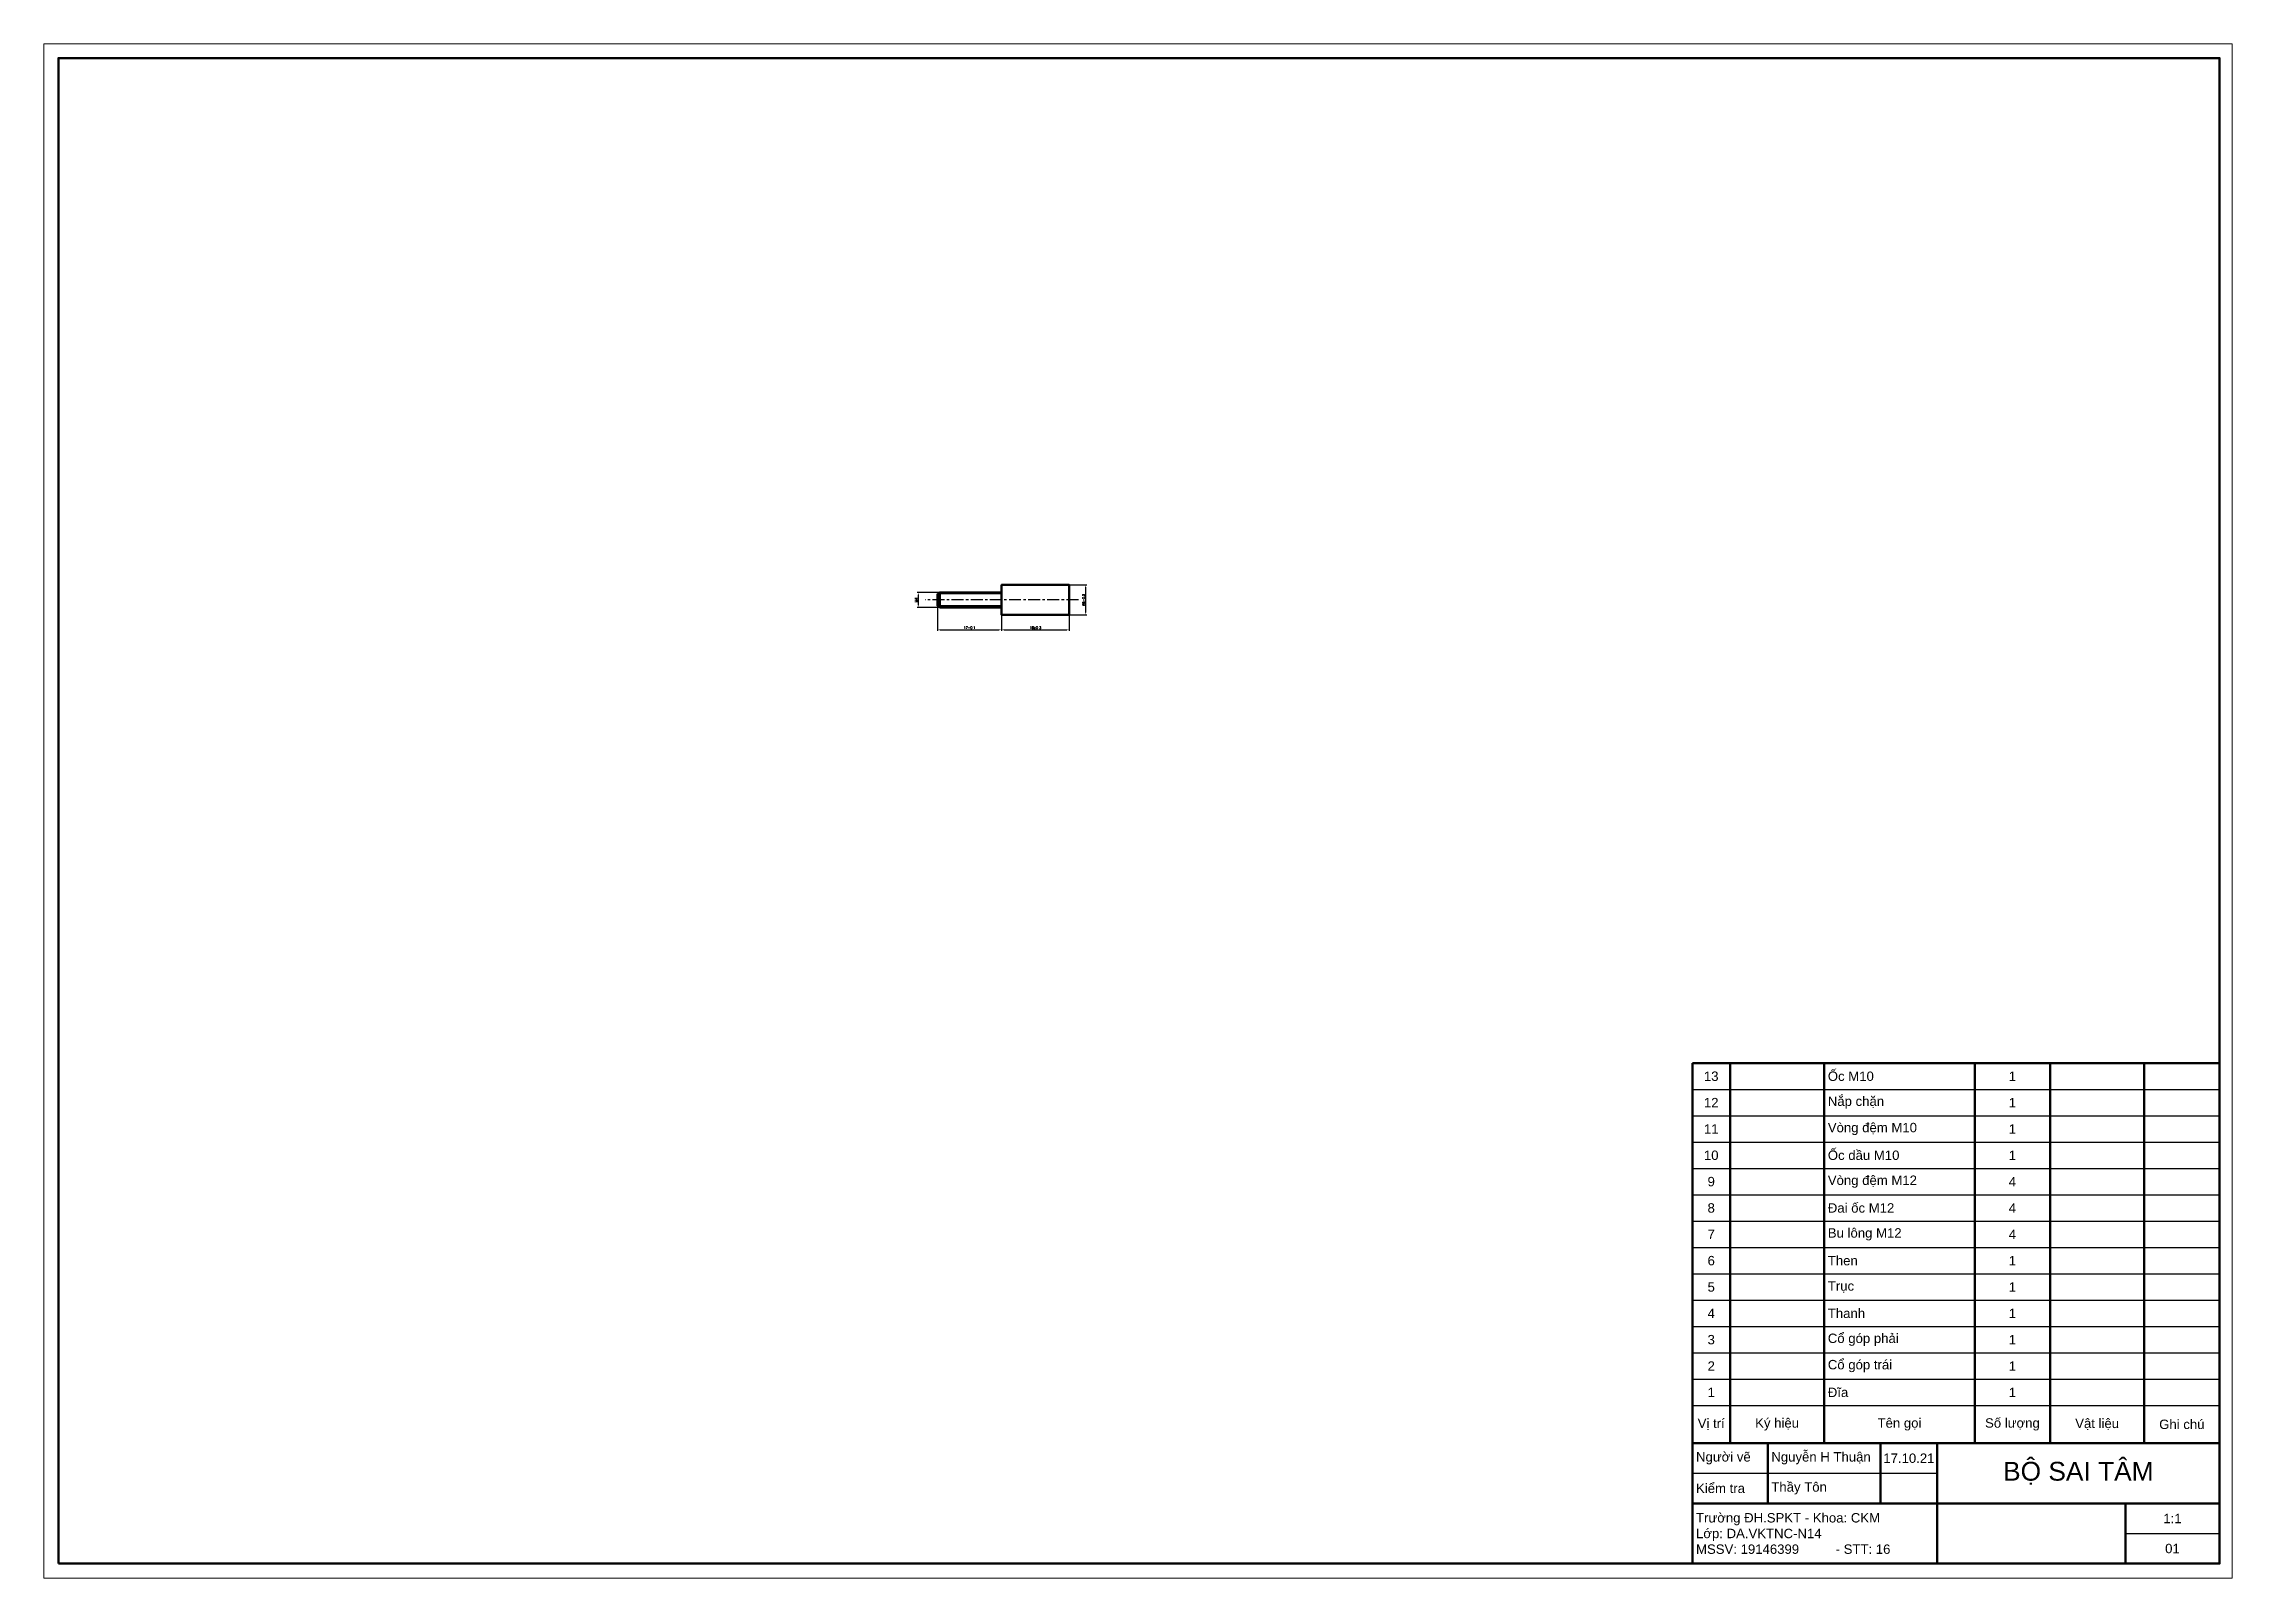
# Paper-space layout 'A2H' of a CAD drawing. Header units: millimetres. Extents: x 3 to 584, y 3 to 411.
# The model-space entities are those that its viewports show. They can reach past a viewport. Long polylines and large blocks are cut down to what shows.
import ezdxf

# ---------------------------------------------------------------- set-up
doc = ezdxf.new("R2010")
doc.units = ezdxf.units.MM
doc.header["$LTSCALE"] = 0.5
doc.header["$PDMODE"] = 33
doc.header["$PDSIZE"] = 1
doc.linetypes.add('CENTER', pattern=[50.8, 31.75, -6.35, 6.35, -6.35])
doc.layers.add('BOL', color=7, linetype='Continuous', lineweight=50)
doc.layers.add('BOX', color=5, linetype='Continuous', lineweight=50)
for name, color, linetype in [('CEN', 1, 'CENTER'), ('DIM', 5, 'Continuous'), ('THIN', 8, 'Continuous'), ('TXT', 114, 'Continuous')]:
    doc.layers.add(name, color=color, linetype=linetype)
doc.layers.add('VP', color=6, linetype='Continuous', plot=False)
doc.styles.add('DIM', font='simplex.shx')
doc.styles.add('TXT', font='arial.ttf')
doc.dimstyles.new('ISO', dxfattribs={"dimscale": 0, "dimtxt": 2.5, "dimasz": 2.5, "dimexe": 1.25, "dimexo": 0, "dimgap": 1, "dimtad": 1, "dimtoh": 1, "dimtxsty": 'DIM', "dimcen": 2.5, "dimadec": 0, "dimazin": 0, "dimtfac": 1, "dimtmove": 0, "dimatfit": 3, "dimfxl": 1, "dimtolj": 1, "dimarcsym": 0})

# ---------------------------------------------------------------- blocks, each defined once
blk = doc.blocks.new('*D14')
at = {"layer": 'Defpoints', "color": 0, "transparency": 16777216}
for p in [(190.11, 228.03), (194.48, 228.03), (190.11, 220.03)]:
    blk.add_point(p, dxfattribs=at)
at = {"layer": 'DIM', "color": 0, "lineweight": -2, "transparency": 16777216}
for p, q in [((190.11, 228.03), (194.79, 228.03)), ((194.48, 220.66), (194.48, 227.41)), ((190.11, 220.03), (194.79, 220.03))]:
    blk.add_line(p, q, dxfattribs=at)
at = {"layer": 'DIM', "color": 0, "transparency": 16777216}
for points in [[(194.37, 227.41), (194.58, 227.41), (194.48, 228.03)], [(194.37, 220.66), (194.58, 220.66), (194.48, 220.03)]]:
    blk.add_solid(points, dxfattribs=at)
at = {"layer": 'DIM', "color": 0, "transparency": 16777216, "insert": (193.89, 224.03), "char_height": 0.625, "attachment_point": 5, "rotation": 90, "style": 'DIM'}
blk.add_mtext('\\A1;{\\H1.08333x;Ø}8{\\A0;-0.2}', dxfattribs=at)
blk = doc.blocks.new('*D15')
at = {"layer": 'Defpoints', "color": 0, "transparency": 16777216}
for p in [(172.11, 220.03), (190.11, 220.03), (190.11, 216.08)]:
    blk.add_point(p, dxfattribs=at)
at = {"layer": 'DIM', "color": 0, "lineweight": -2, "transparency": 16777216}
for p, q in [((172.11, 220.03), (172.11, 215.77)), ((172.74, 216.08), (189.49, 216.08)), ((190.11, 220.03), (190.11, 215.77))]:
    blk.add_line(p, q, dxfattribs=at)
at = {"layer": 'DIM', "color": 0, "transparency": 16777216}
for points in [[(172.74, 216.19), (172.74, 215.98), (172.11, 216.08)], [(189.49, 216.19), (189.49, 215.98), (190.11, 216.08)]]:
    blk.add_solid(points, dxfattribs=at)
at = {"layer": 'DIM', "color": 0, "transparency": 16777216, "insert": (181.11, 216.64), "char_height": 0.625, "attachment_point": 5, "style": 'DIM'}
blk.add_mtext('\\A1;18{\\A0;%%P0.3}', dxfattribs=at)
blk = doc.blocks.new('*D16')
at = {"layer": 'Defpoints', "color": 0, "transparency": 16777216}
for p in [(155.11, 222.59), (172.11, 222.03), (172.11, 216.08)]:
    blk.add_point(p, dxfattribs=at)
at = {"layer": 'DIM', "color": 0, "lineweight": -2, "transparency": 16777216}
for p, q in [((155.11, 222.59), (155.11, 215.77)), ((172.11, 222.03), (172.11, 215.77)), ((155.74, 216.08), (171.49, 216.08))]:
    blk.add_line(p, q, dxfattribs=at)
at = {"layer": 'DIM', "color": 0, "transparency": 16777216}
for points in [[(155.74, 216.19), (155.74, 215.98), (155.11, 216.08)], [(171.49, 216.19), (171.49, 215.98), (172.11, 216.08)]]:
    blk.add_solid(points, dxfattribs=at)
at = {"layer": 'DIM', "color": 0, "transparency": 16777216, "insert": (163.61, 216.64), "char_height": 0.625, "attachment_point": 5, "style": 'DIM'}
blk.add_mtext('\\A1;17-0.1', dxfattribs=at)
blk = doc.blocks.new('*D17')
at = {"layer": 'Defpoints', "color": 0, "transparency": 16777216}
for p in [(150.05, 226.03), (155.91, 226.03), (155.91, 222.03)]:
    blk.add_point(p, dxfattribs=at)
at = {"layer": 'DIM', "color": 0, "lineweight": -2, "transparency": 16777216}
for p, q in [((155.91, 226.03), (149.73, 226.03)), ((155.91, 222.03), (149.73, 222.03)), ((150.05, 222.66), (150.05, 225.41))]:
    blk.add_line(p, q, dxfattribs=at)
at = {"layer": 'DIM', "color": 0, "transparency": 16777216}
for points in [[(149.94, 225.41), (150.15, 225.41), (150.05, 226.03)], [(149.94, 222.66), (150.15, 222.66), (150.05, 222.03)]]:
    blk.add_solid(points, dxfattribs=at)
at = {"layer": 'DIM', "color": 0, "transparency": 16777216, "insert": (149.46, 224.03), "char_height": 0.625, "attachment_point": 5, "rotation": 90, "style": 'DIM'}
blk.add_mtext('\\A1;{\\H1.08333x;M4}', dxfattribs=at)

msp = doc.modelspace()

# ---------------------------------------------------------------- linework, layer by layer
at = {"layer": 'BOL'}
for p, q in [((155.713, 226.033), (155.113, 225.613)), ((155.713, 222.033), (155.113, 222.453)), ((155.713, 224.033), (155.713, 226.033)), ((155.713, 224.033), (155.713, 222.033))]:
    msp.add_line(p, q, dxfattribs=at)
msp.add_lwpolyline([(190.113, 220.033), (172.113, 220.033), (172.113, 228.033), (190.113, 228.033)], close=True, dxfattribs=at)
for points in [[(155.113, 224.033), (155.113, 225.613)], [(155.113, 224.033), (155.113, 222.453)], [(155.713, 226.033), (172.113, 226.033), (172.113, 222.033)], [(155.713, 222.033), (172.113, 222.033), (172.113, 226.033)]]:
    msp.add_lwpolyline(points, dxfattribs=at)
at = {"layer": 'CEN', "ltscale": 0.2}
msp.add_line((192.512, 224.033), (151.813, 224.033), dxfattribs=at)
at = {"layer": 'THIN'}
for p, q in [((172.113, 225.613), (155.113, 225.613)), ((172.113, 222.453), (155.113, 222.453))]:
    msp.add_line(p, q, dxfattribs=at)

# ---------------------------------------------------------------- dimensions: what is measured, and where the dimension line sits
at = {"layer": 'DIM'}
for base, p1, p2, text, picture, middle in [((194.479, 228.033), (190.113, 220.033), (190.113, 228.033), '{\\H1.08333x;Ø}<>{\\A0;-0.2}', '*D14', (193.89, 224.033)), ((150.045, 226.033), (155.913, 222.033), (155.913, 226.033), '{\\H1.08333x;M4}', '*D17', (149.457, 224.033))]:
    dim = msp.add_linear_dim(base=base, p1=p1, p2=p2, angle=90, text=text, dimstyle='ISO', override={"dimscale": 0.25}, dxfattribs=at)
    dim.commit()
    dim.dimension.update_dxf_attribs({"geometry": picture, "text_midpoint": middle})
for base, p1, p2, text, picture, middle in [((172.113, 216.082), (155.113, 222.593), (172.113, 222.033), '<>-0.1', '*D16', (163.613, 216.644)), ((190.113, 216.082), (172.113, 220.033), (190.113, 220.033), '<>{\\A0;%%P0.3}', '*D15', (181.113, 216.644))]:
    dim = msp.add_linear_dim(base=base, p1=p1, p2=p2, text=text, dimstyle='ISO', override={"dimscale": 0.25}, dxfattribs=at)
    dim.commit()
    dim.dimension.update_dxf_attribs({"geometry": picture, "text_midpoint": middle})

psp = doc.layouts.new('A2H')

# ---------------------------------------------------------------- linework, layer by layer
at = {"layer": 'BOX'}
for p, q in [((440.84, 38.82), (440.84, 139.82)), ((440.84, 139.82), (580.84, 139.82)), ((450.84, 38.82), (450.84, 139.82)), ((475.84, 38.82), (475.84, 139.82)), ((515.84, 38.82), (515.84, 139.82)), ((535.84, 38.82), (535.84, 139.82)), ((560.84, 38.82), (560.84, 139.82)), ((460.84, 38.82), (460.84, 22.82)), ((490.84, 38.82), (490.84, 22.82)), ((505.84, 38.82), (505.84, 6.82)), ((440.84, 22.82), (580.84, 22.82)), ((555.84, 22.82), (555.84, 6.82))]:
    psp.add_line(p, q, dxfattribs=at)
at = {"layer": 'BOX', "lineweight": -3}
for p, q in [((440.84, 132.82), (580.84, 132.82)), ((440.84, 125.82), (580.84, 125.82)), ((440.84, 118.82), (580.84, 118.82)), ((440.84, 111.82), (580.84, 111.82)), ((440.84, 104.82), (580.84, 104.82)), ((440.84, 97.82), (580.84, 97.82)), ((440.84, 90.82), (580.84, 90.82)), ((440.84, 83.82), (580.84, 83.82)), ((440.84, 76.82), (580.84, 76.82)), ((440.84, 69.82), (580.84, 69.82)), ((440.84, 62.82), (580.84, 62.82)), ((440.84, 55.82), (580.84, 55.82)), ((440.84, 48.82), (580.84, 48.82)), ((440.84, 30.82), (505.84, 30.82)), ((555.84, 14.82), (580.84, 14.82))]:
    psp.add_line(p, q, dxfattribs=at)
at = {"layer": 'BOX'}
for points in [[(6.85, 6.82), (580.84, 6.82), (580.84, 406.86), (6.85, 406.86)], [(580.84, 6.82), (440.84, 6.82), (440.84, 38.82), (580.84, 38.82)]]:
    psp.add_lwpolyline(points, close=True, dxfattribs=at)

# ---------------------------------------------------------------- texts
at = {"layer": 'TXT', "style": 'TXT'}
for s, insert, char_height, width, attachment_point in [('\\pxqc;13', (440.84, 136.32), 2.5, 10, 4), ('\\pxql; Ốc M10', (475.84, 136.32), 2.5, 40, 4), ('\\pxqc;1', (515.84, 136.32), 2.5, 20, 4), ('\\pxqc;12', (440.84, 129.32), 2.5, 10, 4), ('\\pxql; Nắp chặn', (475.84, 129.32), 2.5, 40, 4), ('\\pxqc;1', (515.84, 129.32), 2.5, 20, 4), ('\\pxqc;11', (440.84, 122.32), 2.5, 10, 4), ('\\pxql; Vòng đệm M10', (475.84, 122.32), 2.5, 40, 4), ('\\pxqc;1', (515.84, 122.32), 2.5, 20, 4), ('\\pxqc;10', (440.84, 115.32), 2.5, 10, 4), ('\\pxql; Ốc dầu M10', (475.84, 115.32), 2.5, 40, 4), ('\\pxqc;1', (515.84, 115.32), 2.5, 20, 4), ('\\pxqc;9', (440.84, 108.32), 2.5, 10, 4), ('\\pxql; Vòng đệm M12', (475.84, 108.32), 2.5, 40, 4), ('\\pxqc;4', (515.84, 108.32), 2.5, 20, 4), ('\\pxqc;8', (440.84, 101.32), 2.5, 10, 4), ('\\pxql; Đai ốc M12', (475.84, 101.32), 2.5, 40, 4), ('\\pxqc;4', (515.84, 101.32), 2.5, 20, 4), ('\\pxqc;7', (440.84, 94.32), 2.5, 10, 4), ('\\pxql; Bu lông M12', (475.84, 94.32), 2.5, 40, 4), ('\\pxqc;4', (515.84, 94.32), 2.5, 20, 4), ('\\pxqc;6', (440.84, 87.32), 2.5, 10, 4), ('\\pxql; Then', (475.84, 87.32), 2.5, 40, 4), ('\\pxqc;1', (515.84, 87.32), 2.5, 20, 4), ('\\pxqc;5', (440.84, 80.32), 2.5, 10, 4), ('\\pxql; Trục ', (475.84, 80.32), 2.5, 40, 4), ('\\pxqc;1', (515.84, 80.32), 2.5, 20, 4), ('\\pxqc;4', (440.84, 73.32), 2.5, 10, 4), ('\\pxql; Thanh', (475.84, 73.32), 2.5, 40, 4), ('\\pxqc;1', (515.84, 73.32), 2.5, 20, 4), ('\\pxqc;3', (440.84, 66.32), 2.5, 10, 4), ('\\pxql; Cổ góp phải', (475.84, 66.32), 2.5, 40, 4), ('\\pxqc;1', (515.84, 66.32), 2.5, 20, 4), ('\\pxqc;2', (440.84, 59.32), 2.5, 10, 4), ('\\pxql; Cổ góp trái', (475.84, 59.32), 2.5, 40, 4), ('\\pxqc;1', (515.84, 59.32), 2.5, 20, 4), ('\\pxqc;1', (440.84, 52.32), 2.5, 10, 4), ('\\pxql; Đĩa', (475.84, 52.32), 2.5, 40, 4), ('\\pxqc;1', (515.84, 52.32), 2.5, 20, 4), ('\\pxqc;Vị trí', (440.84, 43.82), 2.5, 10, 4), ('\\pxqc;Ký hiệu', (450.84, 43.82), 2.5, 25, 4), ('\\pxqc;Tên gọi', (475.84, 43.82), 2.5, 40, 4), ('\\pxqc;Số lượng', (515.84, 43.82), 2.5, 20, 4), ('\\pxqc;Vật liệu', (535.84, 43.82), 2.5, 25, 4), ('\\pxqc;Ghi chú', (560.84, 43.82), 2.5, 20, 4), (' Ng{\\fArial|b0|i0|c163|p34;ư}ời vẽ', (440.84, 34.82), 2.5, 20, 4), (' Nguyễn H Thuận', (460.84, 34.82), 2.5, 30, 4), ('17.10.21', (498.34, 34.82), 2.5, 15, 5), ('\\pxqc;BỘ SAI TÂM', (543.34, 30.82), 5, 75, 5), (' Kiểm tra', (440.84, 26.82), 2.5, 20, 4), (' Thầy Tôn', (460.84, 26.82), 2.5, 30, 4), (' Tr{\\fArial|b0|i0|c163|p34;ư}ờng {\\fArial|b0|i0|c238|p34;Đ}H.SPKT - Khoa: CKM\\P Lớp: DA.VKTNC-N14\\P MSSV: 19146399          - STT: 16', (440.84, 14.82), 2.5, 65, 4), ('1:1', (568.34, 18.82), 2.5, 25, 5), ('01', (568.34, 10.82), 2.5, 25, 5)]:
    psp.add_mtext(s, dxfattribs=dict(at, insert=insert, char_height=char_height, width=width, attachment_point=attachment_point))

# ---------------------------------------------------------------- viewports
at = {"layer": 'VP', "view_target_point": (214.605, 155.067)}
psp.add_viewport(center=(293.6, 206.81), size=(581.24, 407.7492), view_center_point=(-6.252, 12.871), view_height=407.74919, dxfattribs=at)

doc.saveas('drawing.dxf')
